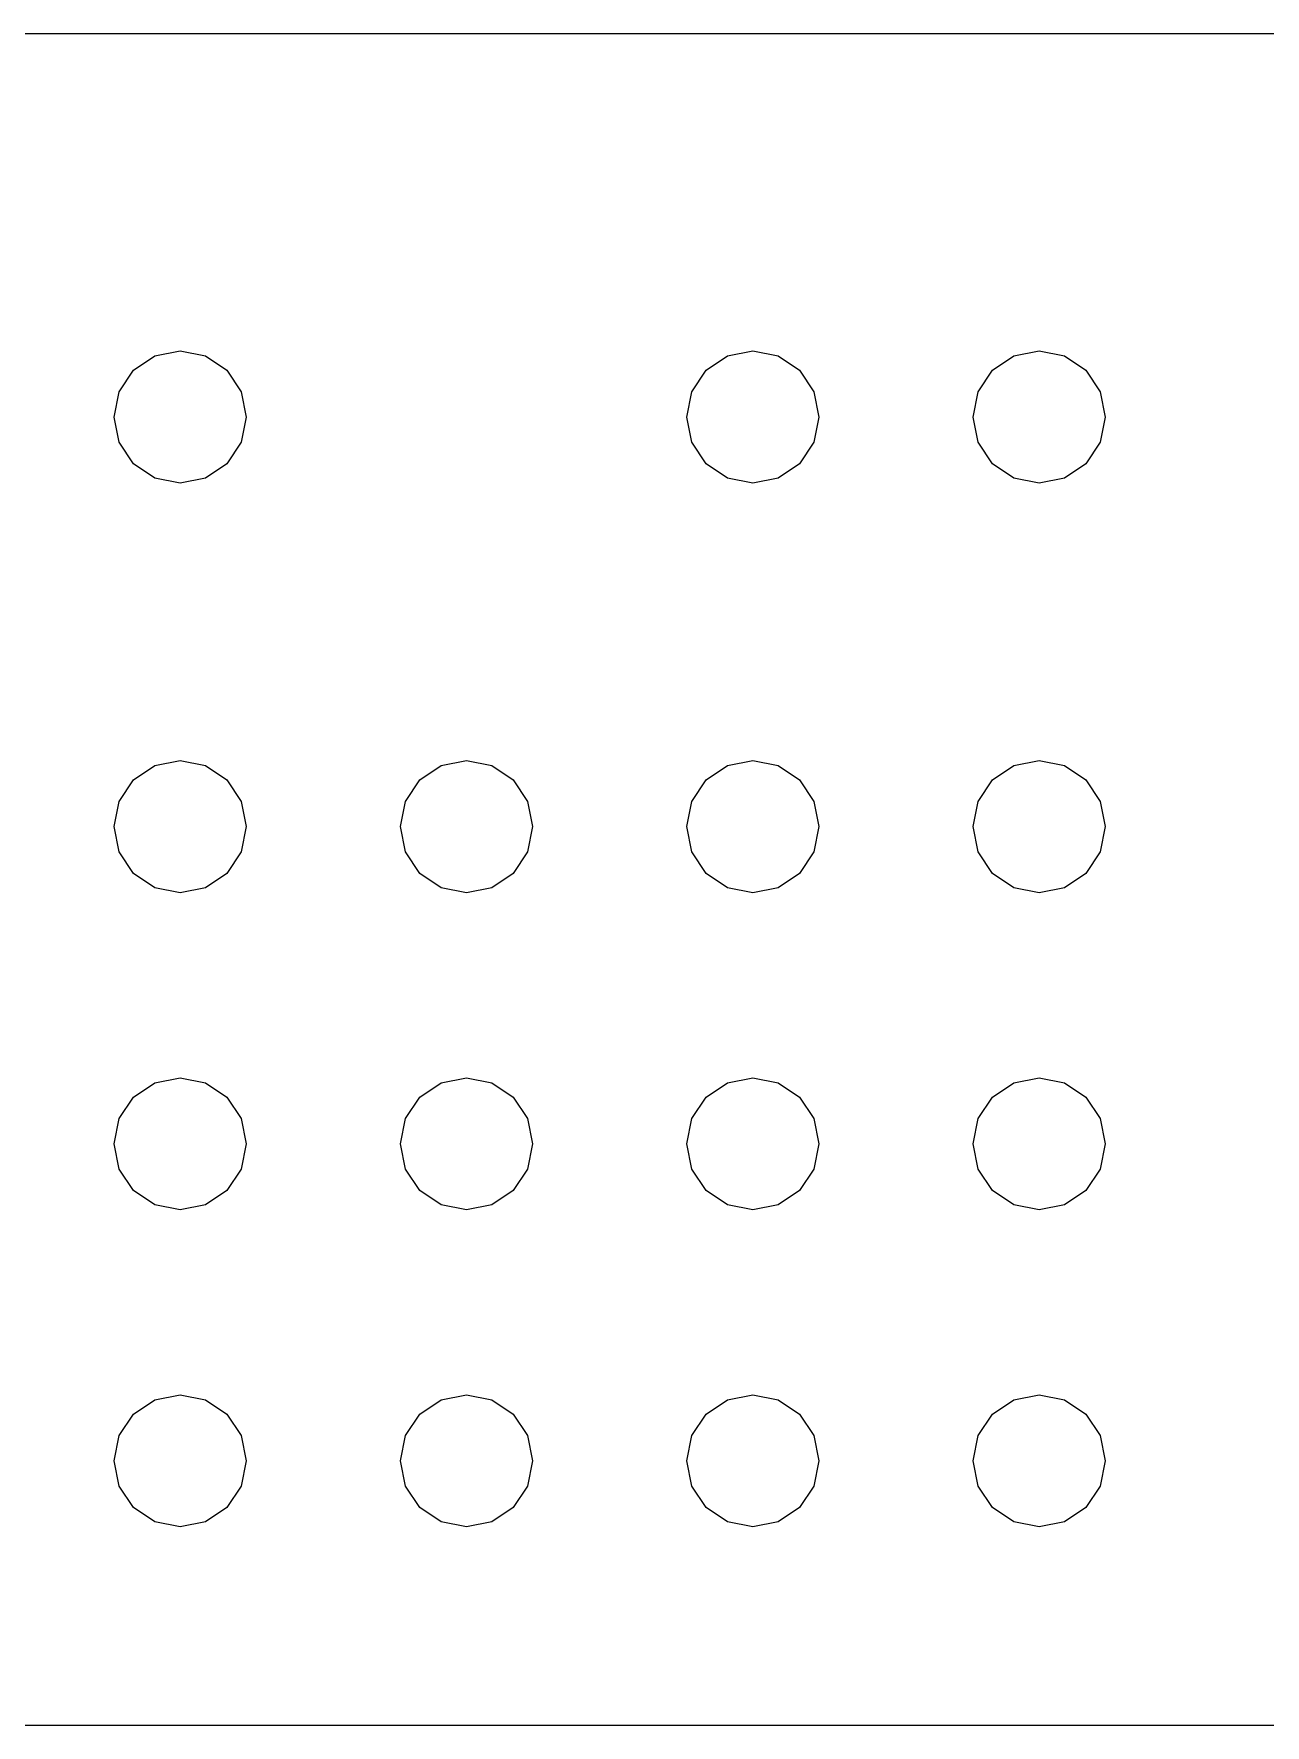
# Model space of a CAD drawing. Header units: metres. Extents: x -86 to 563, y 0 to 788.
# Drawn here: x 121.9 to 215.1, y 260 to 388 of the extents above; entities that cross this region are included whole.
import ezdxf

# ---------------------------------------------------------------- set-up
doc = ezdxf.new("R2010")
doc.units = ezdxf.units.M

msp = doc.modelspace()

# ---------------------------------------------------------------- linework, layer by layer
for p, q in [((267, 388), (64, 388)), ((129.464, 362.536), (131.087, 363.619)), ((131.087, 363.619), (133, 364)), ((133, 364), (134.913, 363.619)), ((134.913, 363.619), (136.536, 362.536)), ((172.798, 362.536), (174.42, 363.619)), ((174.42, 363.619), (176.333, 364)), ((176.333, 364), (178.247, 363.619)), ((178.247, 363.619), (179.869, 362.536)), ((194.464, 362.536), (196.087, 363.619)), ((196.087, 363.619), (198, 364)), ((198, 364), (199.913, 363.619)), ((199.913, 363.619), (201.536, 362.536)), ((128.381, 360.913), (129.464, 362.536)), ((136.536, 362.536), (137.619, 360.913)), ((171.714, 360.913), (172.798, 362.536)), ((179.869, 362.536), (180.953, 360.913)), ((193.381, 360.913), (194.464, 362.536)), ((201.536, 362.536), (202.619, 360.913)), ((128, 359), (128.381, 360.913)), ((137.619, 360.913), (138, 359)), ((171.333, 359), (171.714, 360.913)), ((180.953, 360.913), (181.333, 359)), ((193, 359), (193.381, 360.913)), ((202.619, 360.913), (203, 359)), ((128.381, 357.087), (128, 359)), ((138, 359), (137.619, 357.087)), ((171.714, 357.087), (171.333, 359)), ((181.333, 359), (180.953, 357.087)), ((193.381, 357.087), (193, 359)), ((203, 359), (202.619, 357.087)), ((129.464, 355.464), (128.381, 357.087)), ((137.619, 357.087), (136.536, 355.464)), ((172.798, 355.464), (171.714, 357.087)), ((180.953, 357.087), (179.869, 355.464)), ((194.464, 355.464), (193.381, 357.087)), ((202.619, 357.087), (201.536, 355.464)), ((131.087, 354.381), (129.464, 355.464)), ((136.536, 355.464), (134.913, 354.381)), ((174.42, 354.381), (172.798, 355.464)), ((179.869, 355.464), (178.247, 354.381)), ((196.087, 354.381), (194.464, 355.464)), ((201.536, 355.464), (199.913, 354.381)), ((133, 354), (131.087, 354.381)), ((134.913, 354.381), (133, 354)), ((176.333, 354), (174.42, 354.381)), ((178.247, 354.381), (176.333, 354)), ((198, 354), (196.087, 354.381)), ((199.913, 354.381), (198, 354)), ((131.087, 332.619), (133, 333)), ((133, 333), (134.913, 332.619)), ((152.753, 332.619), (154.667, 333)), ((154.667, 333), (156.58, 332.619)), ((174.42, 332.619), (176.333, 333)), ((176.333, 333), (178.247, 332.619)), ((196.087, 332.619), (198, 333)), ((198, 333), (199.913, 332.619)), ((128.381, 329.913), (129.464, 331.536)), ((129.464, 331.536), (131.087, 332.619)), ((134.913, 332.619), (136.536, 331.536)), ((136.536, 331.536), (137.619, 329.913)), ((150.047, 329.913), (151.131, 331.536)), ((151.131, 331.536), (152.753, 332.619)), ((156.58, 332.619), (158.202, 331.536)), ((158.202, 331.536), (159.286, 329.913)), ((171.714, 329.913), (172.798, 331.536)), ((172.798, 331.536), (174.42, 332.619)), ((178.247, 332.619), (179.869, 331.536)), ((179.869, 331.536), (180.953, 329.913)), ((193.381, 329.913), (194.464, 331.536)), ((194.464, 331.536), (196.087, 332.619)), ((199.913, 332.619), (201.536, 331.536)), ((201.536, 331.536), (202.619, 329.913)), ((128, 328), (128.381, 329.913)), ((137.619, 329.913), (138, 328)), ((149.667, 328), (150.047, 329.913)), ((159.286, 329.913), (159.667, 328)), ((171.333, 328), (171.714, 329.913)), ((180.953, 329.913), (181.333, 328)), ((193, 328), (193.381, 329.913)), ((202.619, 329.913), (203, 328)), ((128.381, 326.087), (128, 328)), ((138, 328), (137.619, 326.087)), ((150.047, 326.087), (149.667, 328)), ((159.667, 328), (159.286, 326.087)), ((171.714, 326.087), (171.333, 328)), ((181.333, 328), (180.953, 326.087)), ((193.381, 326.087), (193, 328)), ((203, 328), (202.619, 326.087)), ((129.464, 324.464), (128.381, 326.087)), ((137.619, 326.087), (136.536, 324.464)), ((151.131, 324.464), (150.047, 326.087)), ((159.286, 326.087), (158.202, 324.464)), ((172.798, 324.464), (171.714, 326.087)), ((180.953, 326.087), (179.869, 324.464)), ((194.464, 324.464), (193.381, 326.087)), ((202.619, 326.087), (201.536, 324.464)), ((131.087, 323.381), (129.464, 324.464)), ((136.536, 324.464), (134.913, 323.381)), ((152.753, 323.381), (151.131, 324.464)), ((158.202, 324.464), (156.58, 323.381)), ((174.42, 323.381), (172.798, 324.464)), ((179.869, 324.464), (178.247, 323.381)), ((196.087, 323.381), (194.464, 324.464)), ((201.536, 324.464), (199.913, 323.381)), ((133, 323), (131.087, 323.381)), ((134.913, 323.381), (133, 323)), ((154.667, 323), (152.753, 323.381)), ((156.58, 323.381), (154.667, 323)), ((176.333, 323), (174.42, 323.381)), ((178.247, 323.381), (176.333, 323)), ((198, 323), (196.087, 323.381)), ((199.913, 323.381), (198, 323)), ((129.464, 307.536), (131.087, 308.619)), ((131.087, 308.619), (133, 309)), ((133, 309), (134.913, 308.619)), ((134.913, 308.619), (136.536, 307.536)), ((151.131, 307.536), (152.753, 308.619)), ((152.753, 308.619), (154.667, 309)), ((154.667, 309), (156.58, 308.619)), ((156.58, 308.619), (158.202, 307.536)), ((172.798, 307.536), (174.42, 308.619)), ((174.42, 308.619), (176.333, 309)), ((176.333, 309), (178.247, 308.619)), ((178.247, 308.619), (179.869, 307.536)), ((194.464, 307.536), (196.087, 308.619)), ((196.087, 308.619), (198, 309)), ((198, 309), (199.913, 308.619)), ((199.913, 308.619), (201.536, 307.536)), ((128.381, 305.913), (129.464, 307.536)), ((136.536, 307.536), (137.619, 305.913)), ((150.047, 305.913), (151.131, 307.536)), ((158.202, 307.536), (159.286, 305.913)), ((171.714, 305.913), (172.798, 307.536)), ((179.869, 307.536), (180.953, 305.913)), ((193.381, 305.913), (194.464, 307.536)), ((201.536, 307.536), (202.619, 305.913)), ((128, 304), (128.381, 305.913)), ((137.619, 305.913), (138, 304)), ((149.667, 304), (150.047, 305.913)), ((159.286, 305.913), (159.667, 304)), ((171.333, 304), (171.714, 305.913)), ((180.953, 305.913), (181.333, 304)), ((193, 304), (193.381, 305.913)), ((202.619, 305.913), (203, 304)), ((128.381, 302.087), (128, 304)), ((138, 304), (137.619, 302.087)), ((150.047, 302.087), (149.667, 304)), ((159.667, 304), (159.286, 302.087)), ((171.714, 302.087), (171.333, 304)), ((181.333, 304), (180.953, 302.087)), ((193.381, 302.087), (193, 304)), ((203, 304), (202.619, 302.087)), ((129.464, 300.464), (128.381, 302.087)), ((137.619, 302.087), (136.536, 300.464)), ((151.131, 300.464), (150.047, 302.087)), ((159.286, 302.087), (158.202, 300.464)), ((172.798, 300.464), (171.714, 302.087)), ((180.953, 302.087), (179.869, 300.464)), ((194.464, 300.464), (193.381, 302.087)), ((202.619, 302.087), (201.536, 300.464)), ((131.087, 299.381), (129.464, 300.464)), ((136.536, 300.464), (134.913, 299.381)), ((152.753, 299.381), (151.131, 300.464)), ((158.202, 300.464), (156.58, 299.381)), ((174.42, 299.381), (172.798, 300.464)), ((179.869, 300.464), (178.247, 299.381)), ((196.087, 299.381), (194.464, 300.464)), ((201.536, 300.464), (199.913, 299.381)), ((133, 299), (131.087, 299.381)), ((134.913, 299.381), (133, 299)), ((154.667, 299), (152.753, 299.381)), ((156.58, 299.381), (154.667, 299)), ((176.333, 299), (174.42, 299.381)), ((178.247, 299.381), (176.333, 299)), ((198, 299), (196.087, 299.381)), ((199.913, 299.381), (198, 299)), ((129.464, 283.536), (131.087, 284.619)), ((131.087, 284.619), (133, 285)), ((133, 285), (134.913, 284.619)), ((134.913, 284.619), (136.536, 283.536)), ((151.131, 283.536), (152.753, 284.619)), ((152.753, 284.619), (154.667, 285)), ((154.667, 285), (156.58, 284.619)), ((156.58, 284.619), (158.202, 283.536)), ((172.798, 283.536), (174.42, 284.619)), ((174.42, 284.619), (176.333, 285)), ((176.333, 285), (178.247, 284.619)), ((178.247, 284.619), (179.869, 283.536)), ((194.464, 283.536), (196.087, 284.619)), ((196.087, 284.619), (198, 285)), ((198, 285), (199.913, 284.619)), ((199.913, 284.619), (201.536, 283.536)), ((128.381, 281.913), (129.464, 283.536)), ((136.536, 283.536), (137.619, 281.913)), ((150.047, 281.913), (151.131, 283.536)), ((158.202, 283.536), (159.286, 281.913)), ((171.714, 281.913), (172.798, 283.536)), ((179.869, 283.536), (180.953, 281.913)), ((193.381, 281.913), (194.464, 283.536)), ((201.536, 283.536), (202.619, 281.913)), ((128, 280), (128.381, 281.913)), ((137.619, 281.913), (138, 280)), ((149.667, 280), (150.047, 281.913)), ((159.286, 281.913), (159.667, 280)), ((171.333, 280), (171.714, 281.913)), ((180.953, 281.913), (181.333, 280)), ((193, 280), (193.381, 281.913)), ((202.619, 281.913), (203, 280)), ((128.381, 278.087), (128, 280)), ((138, 280), (137.619, 278.087)), ((150.047, 278.087), (149.667, 280)), ((159.667, 280), (159.286, 278.087)), ((171.714, 278.087), (171.333, 280)), ((181.333, 280), (180.953, 278.087)), ((193.381, 278.087), (193, 280)), ((203, 280), (202.619, 278.087)), ((129.464, 276.464), (128.381, 278.087)), ((137.619, 278.087), (136.536, 276.464)), ((151.131, 276.464), (150.047, 278.087)), ((159.286, 278.087), (158.202, 276.464)), ((172.798, 276.464), (171.714, 278.087)), ((180.953, 278.087), (179.869, 276.464)), ((194.464, 276.464), (193.381, 278.087)), ((202.619, 278.087), (201.536, 276.464)), ((131.087, 275.381), (129.464, 276.464)), ((133, 275), (131.087, 275.381)), ((134.913, 275.381), (133, 275)), ((136.536, 276.464), (134.913, 275.381)), ((152.753, 275.381), (151.131, 276.464)), ((154.667, 275), (152.753, 275.381)), ((156.58, 275.381), (154.667, 275)), ((158.202, 276.464), (156.58, 275.381)), ((174.42, 275.381), (172.798, 276.464)), ((176.333, 275), (174.42, 275.381)), ((178.247, 275.381), (176.333, 275)), ((179.869, 276.464), (178.247, 275.381)), ((196.087, 275.381), (194.464, 276.464)), ((198, 275), (196.087, 275.381)), ((199.913, 275.381), (198, 275)), ((201.536, 276.464), (199.913, 275.381)), ((64, 260), (267, 260))]:
    msp.add_line(p, q)

doc.saveas('drawing.dxf')
